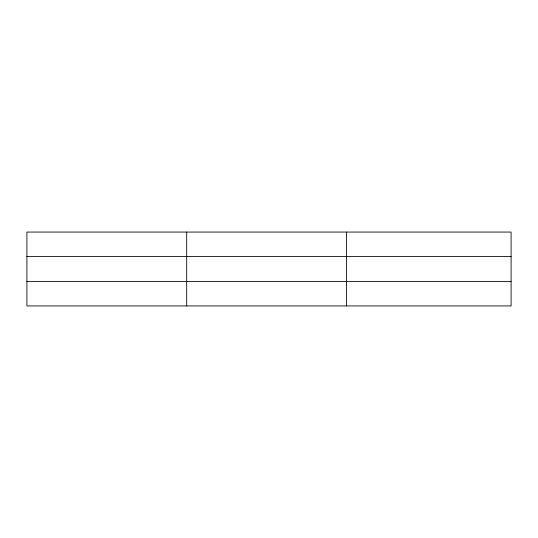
<?xml version="1.0" encoding="UTF-8"?>
<svg xmlns="http://www.w3.org/2000/svg" width="538" height="538" viewBox="0 0 538 538"><rect width="100%" height="100%" fill="white"/><g stroke="black" fill="none" stroke-linecap="round" stroke-linejoin="round"><path stroke-width="0.81" d="M186.686 232.066L186.686 305.934M346.472 232.066L346.472 305.934M511.1 256.444L511.1 232.066L26.9 232.066L26.9 305.934L511.1 305.934L511.1 256.444L26.9 256.444M26.9 281.556L511.1 281.556"/></g></svg>
